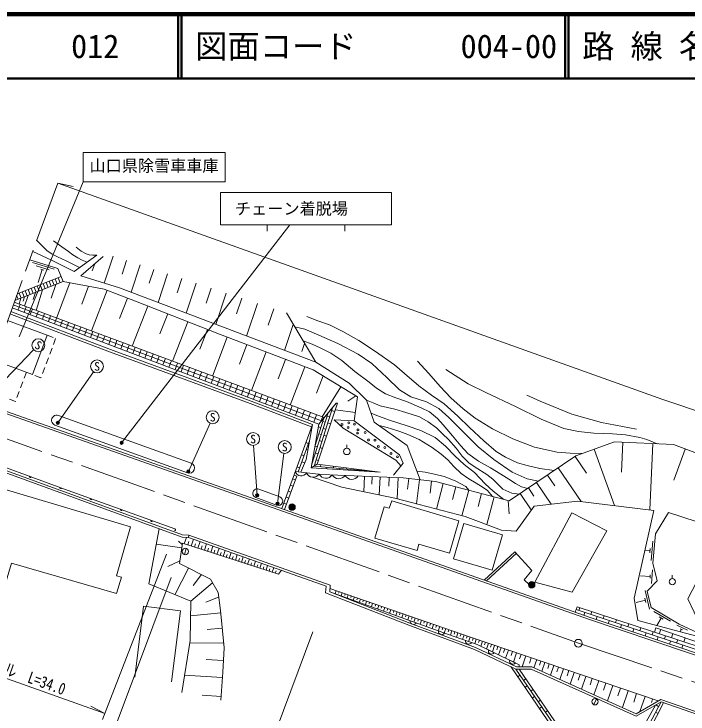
# Model space of a CAD drawing. Units: millimetres at full size, sheet at 1:1000; details may follow other scales. Extents: x 40000 to 680000, y 20000 to 380000.
# Drawn here: x 92290 to 196774, y 271454 to 380000 of the extents above; entities that cross this region are included whole.
import ezdxf
from ezdxf.enums import TextEntityAlignment as Align

# ---------------------------------------------------------------- set-up
doc = ezdxf.new("R2010")
doc.units = ezdxf.units.MM
doc.header["$LTSCALE"] = 1000
doc.linetypes.add('CHAIN', pattern=[18.5, 12, -1.5, 3.5, -1.5])
for name, color, linetype, lineweight in [('M-BGD', 7, 'Continuous', 13), ('M-BMK', 2, 'CHAIN', 13), ('M-BMK-HTXT', 7, 'Continuous', 13), ('M-BMK-SRVR', 3, 'Continuous', 13), ('M-STR-HTXT', 7, 'Continuous', 13), ('M-STR-STRC', 7, 'Continuous', 13), ('M-TTL', 2, 'Continuous', 140), ('M-TTL-LINE', 7, 'Continuous', 50)]:
    doc.layers.add(name, color=color, linetype=linetype, lineweight=lineweight)
doc.layers.add('M-TTL-TXT', color=7, linetype='Continuous')
doc.styles.add('ＭＳ ゴシック', font='')
doc.styles.get('ＭＳ ゴシック').set_extended_font_data('MS Gothic')

msp = doc.modelspace()

# ---------------------------------------------------------------- hatches: boundary and pattern name
at = {"layer": 'M-BGD'}
for points in [[(94692, 308316), (94973, 308212, -1)], [(99385, 306591), (99666, 306488, -1)], [(104088, 304894), (104370, 304793, -1)], [(134891, 303540, -1), (135891, 303540, -1)], [(108793, 303202), (109075, 303101, -0.41421), (108883, 303010, -0.41421)], [(113498, 301510), (113780, 301409, -0.41421), (113588, 301318, -0.41421)], [(172047, 291494, -1), (173047, 291494, -0.41421), (172547, 290994, -0.41421)]]:
    msp.add_hatch(color=256, dxfattribs=at).paths.add_polyline_path(points)
at = {"layer": 'M-STR-HTXT'}
for points in [[(99332, 316630, -0.41421), (99128, 316341, -0.41421), (98839, 316546, -0.41421), (99043, 316834, -0.41421)], [(109198, 313622, -0.41421), (109098, 313282, -0.41421), (108759, 313382, -1)], [(119553, 309155, -1), (119084, 308981, -0.41421), (119231, 309302, -0.41421)], [(130155, 305558, -1), (129825, 305183, -0.41421), (129802, 305536, -0.41421)], [(133344, 304227, -1), (132946, 303925, -1)]]:
    msp.add_hatch(color=256, dxfattribs=at).paths.add_polyline_path(points)

# ---------------------------------------------------------------- linework, layer by layer
at = {"layer": 'M-BGD'}
for p, q in [((107651, 342463), (106277, 338278)), ((98506, 340431), (95159, 341456)), ((97749, 340349), (95741, 340964)), ((104832, 341273), (104430, 340195)), ((109744, 341776), (109057, 339683)), ((111837, 341089), (110442, 336842)), ((96657, 340370), (96045, 338372)), ((96891, 340298), (96423, 340441)), ((113960, 340391), (113263, 338268)), ((92801, 336617), (99605, 339288)), ((98209, 338740), (98519, 337948)), ((98674, 338922), (98985, 338131)), ((99140, 339105), (99450, 338314)), ((116083, 339694), (114625, 335255)), ((118303, 338965), (117574, 336746)), ((92411, 335550), (99916, 338497)), ((95416, 337643), (95727, 336852)), ((95882, 337826), (96192, 337035)), ((96347, 338009), (96658, 337218)), ((96812, 338191), (97123, 337400)), ((97278, 338374), (97589, 337583)), ((97743, 338557), (98054, 337766)), ((98790, 338055), (98035, 335947)), ((100931, 338310), (98884, 332860)), ((103837, 337774), (102785, 334983)), ((120522, 338236), (118998, 333596)), ((93089, 336730), (93400, 335938)), ((93555, 336912), (93865, 336121)), ((94020, 337095), (94331, 336304)), ((94485, 337278), (94796, 336487)), ((94951, 337461), (95261, 336669)), ((95603, 336803), (95250, 335724)), ((96703, 337235), (95719, 334039)), ((106721, 337156), (104284, 330848)), ((122842, 337474), (122080, 335154)), ((125162, 336712), (123569, 331862)), ((92443, 335639), (92469, 335573)), ((92702, 336346), (92934, 335756)), ((93342, 335916), (93068, 335027)), ((93922, 336144), (93707, 335478)), ((94502, 336371), (93922, 334709)), ((109875, 335938), (108656, 332784)), ((127587, 335916), (126791, 333491)), ((139542, 316420), (92012, 334460)), ((139951, 316913), (92167, 334885)), ((140360, 317406), (92321, 335305)), ((92943, 334107), (93262, 334955)), ((93878, 333752), (94199, 334606)), ((113026, 334712), (110595, 328496)), ((130012, 335119), (128347, 330050)), ((94813, 333397), (95136, 334256)), ((95748, 333042), (96073, 333907)), ((96683, 332687), (97010, 333558)), ((116133, 333496), (114918, 330389)), ((132547, 334287), (131714, 331752)), ((139057, 325987), (134521, 333638)), ((97618, 332332), (97947, 333209)), ((98552, 331977), (98884, 332860)), ((99487, 331623), (99821, 332511)), ((100422, 331268), (100758, 332161)), ((119241, 332281), (116850, 326166)), ((101357, 330913), (101696, 331812)), ((102292, 330558), (102633, 331463)), ((103227, 330203), (103570, 331114)), ((122299, 331086), (121103, 328028)), ((135581, 331851), (134201, 327829)), ((97431, 330180), (98367, 329828)), ((104162, 329848), (104507, 330765)), ((105097, 329494), (105444, 330416)), ((106032, 329139), (106381, 330067)), ((98743, 329687), (98391, 328751)), ((106967, 328784), (107318, 329717)), ((107902, 328429), (108255, 329368)), ((108837, 328074), (109192, 329019)), ((125360, 329900), (123050, 323855)), ((137327, 328904), (136911, 327661)), ((98180, 328189), (97828, 327253)), ((109772, 327719), (110129, 328670)), ((110707, 327364), (111066, 328321)), ((111641, 327010), (112003, 327972)), ((128382, 328745), (127227, 325723)), ((112576, 326655), (112940, 327622)), ((113511, 326300), (113877, 327273)), ((114446, 325945), (114815, 326924)), ((131404, 327590), (129114, 321596)), ((97617, 326691), (97265, 325755)), ((115381, 325590), (115752, 326575)), ((116316, 325235), (116689, 326226)), ((117251, 324880), (117626, 325877)), ((134401, 326445), (133256, 323448)), ((97054, 325194), (96702, 324258)), ((118186, 324526), (118563, 325527)), ((119121, 324171), (119500, 325178)), ((120056, 323816), (120437, 324829)), ((137398, 325300), (135127, 319356)), ((94203, 324454), (93851, 323518)), ((96457, 323607), (95521, 323959)), ((96491, 323696), (96457, 323607)), ((120991, 323461), (121374, 324480)), ((121926, 323106), (122311, 324131)), ((122861, 322751), (123248, 323782)), ((140224, 323867), (139189, 321225)), ((93640, 322957), (93288, 322021)), ((123796, 322397), (124185, 323433)), ((124730, 322042), (125122, 323083)), ((125665, 321687), (126059, 322734)), ((126600, 321332), (126996, 322385)), ((93077, 321459), (92725, 320523)), ((127535, 320977), (127934, 322036)), ((128470, 320622), (128871, 321687)), ((129405, 320267), (129808, 321338)), ((142939, 322208), (140070, 317514)), ((92505, 319938), (91569, 320290)), ((130340, 319913), (130745, 320988)), ((131275, 319558), (131682, 320639)), ((132210, 319203), (132619, 320290)), ((145286, 320773), (144023, 319955)), ((92514, 319961), (92505, 319938)), ((133145, 318848), (133556, 319941)), ((134080, 318493), (134493, 319592)), ((135015, 318138), (135430, 319243)), ((135950, 317783), (136367, 318894)), ((136885, 317429), (137304, 318544)), ((137819, 317074), (138241, 318195)), ((138432, 310022), (140972, 318144)), ((138814, 309903), (141645, 318955)), ((141500, 318492), (141995, 318338)), ((145207, 318194), (142093, 318634)), ((99183, 317748), (119747, 310335)), ((138754, 316719), (139178, 317846)), ((138928, 312948), (140300, 317334)), ((139850, 316792), (140115, 317497)), ((140820, 317657), (141202, 317538)), ((98640, 316243), (119204, 308829)), ((133813, 303295), (138564, 316354)), ((139465, 315986), (139841, 315868)), ((140140, 316822), (140522, 316703)), ((140903, 316583), (141364, 316439)), ((138222, 315414), (138379, 315357)), ((139543, 314913), (139925, 314794)), ((140223, 315748), (140605, 315629)), ((139114, 314000), (139244, 313959)), ((139626, 313840), (140008, 313720)), ((140306, 314675), (140733, 314541)), ((136335, 308991), (138069, 313684)), ((137538, 313535), (137958, 313382)), ((138939, 313007), (139328, 312885)), ((139709, 312766), (140103, 312643)), ((143882, 312668), (143882, 313168)), ((186678, 313610), (186470, 308962)), ((191327, 313402), (190865, 303095)), ((136855, 311655), (137264, 311506)), ((137611, 312444), (137825, 312366)), ((139029, 311931), (139411, 311811)), ((182228, 312518), (185396, 303768)), ((196352, 312539), (194560, 307702)), ((136918, 310568), (137352, 310410)), ((138588, 311021), (138731, 310976)), ((139112, 310857), (139472, 310745)), ((179275, 311409), (181044, 308793)), ((136171, 309776), (136571, 309630)), ((138814, 309903), (149058, 308962)), ((139839, 310128), (139810, 309811)), ((140806, 309720), (140782, 309460)), ((141824, 309877), (141801, 309628)), ((142797, 309537), (142779, 309340)), ((143810, 309626), (143793, 309445)), ((145795, 309375), (145785, 309262)), ((176659, 309641), (180196, 304408)), ((94692, 308316), (94973, 308212)), ((134238, 303145), (136131, 308351)), ((136131, 308351), (135708, 308505)), ((144789, 309354), (144777, 309220)), ((146620, 308328), (146518, 305912)), ((146780, 309171), (146774, 309099)), ((147780, 309123), (147776, 309079)), ((147828, 308277), (147777, 307069)), ((148772, 308988), (148771, 308979)), ((174980, 308506), (176115, 306827)), ((135487, 307896), (135910, 307742)), ((149036, 308226), (148917, 305412)), ((150443, 308167), (150384, 306760)), ((151850, 308107), (151711, 304811)), ((153493, 307973), (153305, 306334)), ((155132, 307785), (154704, 304054)), ((156998, 307571), (156784, 305705)), ((173301, 307371), (175571, 304013)), ((99385, 306591), (99666, 306488)), ((130253, 306332), (133483, 305143)), ((135145, 306957), (135568, 306803)), ((158831, 307182), (157797, 303237)), ((160803, 306666), (160287, 304693)), ((162776, 306149), (161739, 302192)), ((172025, 306508), (172888, 305232)), ((129770, 305018), (132999, 303829)), ((134461, 305077), (134884, 304923)), ((134803, 306017), (135226, 305863)), ((164755, 305631), (164236, 303652)), ((166733, 305113), (165608, 300815)), ((170748, 305645), (172474, 303092)), ((104088, 304894), (104370, 304793)), ((134120, 304137), (134542, 303983)), ((168882, 304550), (169072, 302475)), ((108793, 303202), (109075, 303101)), ((113498, 301510), (113780, 301409)), ((118685, 297852), (119008, 298847)), ((119351, 298840), (119415, 299188)), ((119415, 299188), (141323, 291419)), ((119753, 297505), (120100, 298574)), ((118295, 297197), (114352, 297787)), ((118372, 297714), (117779, 298242)), ((119219, 297679), (119392, 298213)), ((120274, 297336), (120443, 297857)), ((120794, 297167), (121132, 298208)), ((121301, 297003), (121466, 297509)), ((121808, 296838), (122137, 297852)), ((122795, 296518), (123116, 297505)), ((191062, 295268), (191332, 298256)), ((118976, 297130), (118716, 296164)), ((122302, 296678), (122462, 297171)), ((123276, 296361), (123432, 296842)), ((123756, 296205), (124069, 297167)), ((124232, 296051), (124384, 296519)), ((124708, 295897), (125011, 296832)), ((125659, 295588), (125954, 296498)), ((170122, 296362), (165516, 292095)), ((190898, 296789), (190112, 296860)), ((190867, 296440), (190930, 297137)), ((125183, 295742), (125331, 296197)), ((126134, 295433), (126278, 295876)), ((126610, 295279), (126897, 296164)), ((127085, 295125), (127225, 295554)), ((127561, 294970), (127840, 295829)), ((128512, 294661), (128783, 295495)), ((117999, 295225), (116114, 294321)), ((128036, 294816), (128172, 295233)), ((128988, 294507), (129119, 294911)), ((129463, 294353), (129726, 295161)), ((129939, 294198), (130066, 294589)), ((130414, 294044), (130668, 294826)), ((130890, 293889), (131013, 294268)), ((131365, 293735), (131611, 294492)), ((119318, 294090), (117287, 290050)), ((121338, 293075), (120078, 291381)), ((131841, 293581), (131960, 293946)), ((132317, 293426), (132554, 294158)), ((132792, 293272), (132911, 293638)), ((191120, 291710), (191291, 293803)), ((190906, 292781), (189411, 292903)), ((190886, 292536), (190926, 293025)), ((194342, 292472), (194342, 292972)), ((123086, 291768), (119704, 288936)), ((142219, 290580), (142053, 290098)), ((142692, 290416), (142609, 290176)), ((143164, 290253), (142994, 289760)), ((143637, 290089), (143552, 289843)), ((144109, 289926), (143935, 289422)), ((190805, 287697), (190133, 290621)), ((124011, 289548), (122044, 288771)), ((144582, 289762), (144495, 289510)), ((145054, 289599), (144876, 289084)), ((145527, 289435), (145438, 289178)), ((145999, 289271), (145817, 288746)), ((146472, 289108), (146381, 288845)), ((146944, 288944), (146759, 288408)), ((147417, 288781), (147324, 288512)), ((190177, 289092), (188715, 288756)), ((190255, 288751), (190098, 289433)), ((147889, 288617), (147700, 288070)), ((148362, 288454), (148267, 288180)), ((148834, 288290), (148641, 287732)), ((149307, 288126), (149210, 287847)), ((149779, 287963), (149582, 287394)), ((150252, 287799), (150153, 287515)), ((179424, 287664), (206395, 278646)), ((179984, 287958), (179840, 287525)), ((124346, 287125), (119663, 286653)), ((150724, 287636), (150523, 287056)), ((151197, 287472), (151096, 287182)), ((151669, 287309), (151465, 286718)), ((152142, 287145), (152039, 286849)), ((152614, 286981), (152406, 286379)), ((153087, 286818), (152982, 286517)), ((153559, 286654), (153347, 286041)), ((180788, 287208), (180636, 286754)), ((181883, 287330), (181737, 286891)), ((182685, 286574), (182528, 286105)), ((183782, 286701), (183633, 286257)), ((194072, 285828), (191489, 287352)), ((154645, 285575), (153712, 285910)), ((154032, 286491), (153926, 286184)), ((154504, 286327), (154288, 285703)), ((154977, 286164), (154869, 285852)), ((155449, 286000), (155229, 285365)), ((155922, 285836), (155812, 285519)), ((156394, 285673), (156171, 285027)), ((156867, 285509), (156755, 285186)), ((184582, 285940), (184424, 285468)), ((185681, 286073), (185530, 285623)), ((192628, 286332), (191940, 285166)), ((192929, 286154), (192326, 286510)), ((124583, 284784), (122241, 284548)), ((157339, 285346), (157112, 284689)), ((157812, 285182), (157698, 284854)), ((158284, 285019), (158053, 284351)), ((158757, 284855), (158641, 284521)), ((159229, 284691), (158994, 284013)), ((159701, 284528), (159584, 284189)), ((186479, 285306), (186320, 284832)), ((187580, 285445), (187427, 284988)), ((188375, 284671), (188216, 284196)), ((189478, 284817), (189324, 284354)), ((192557, 284562), (192327, 283877)), ((196678, 284473), (195042, 285224)), ((195925, 284488), (195544, 284663)), ((195734, 284575), (195566, 284208)), ((159039, 283997), (158107, 284332)), ((160174, 284364), (159937, 283678)), ((160646, 284201), (160528, 283858)), ((161119, 284037), (160880, 283348)), ((161591, 283874), (161472, 283529)), ((162064, 283710), (161824, 283017)), ((162536, 283546), (162417, 283200)), ((163009, 283383), (162768, 282687)), ((190272, 284037), (190112, 283559)), ((191377, 284189), (191221, 283720)), ((191566, 284127), (205478, 279563)), ((192169, 283403), (192008, 282923)), ((193278, 283565), (193117, 283086)), ((194448, 283912), (194228, 283253)), ((124787, 282439), (119537, 282476)), ((163198, 282536), (162263, 282864)), ((163482, 283222), (163364, 282873)), ((163956, 283061), (163716, 282355)), ((164429, 282900), (164309, 282547)), ((164902, 282739), (164637, 281959)), ((165376, 282578), (165243, 282188)), ((165849, 282417), (165545, 281523)), ((166323, 282257), (166171, 281809)), ((194066, 282769), (193904, 282287)), ((195178, 282942), (195014, 282452)), ((196340, 283262), (196128, 282630)), ((166730, 280953), (165837, 281383)), ((166796, 282096), (166453, 281086)), ((167301, 281924), (167129, 281420)), ((167806, 281753), (167421, 280621)), ((168371, 281561), (168179, 280995)), ((168937, 281368), (168506, 280100)), ((169571, 281153), (169356, 280519)), ((195962, 282134), (195801, 281650)), ((170206, 280937), (169723, 279515)), ((170917, 280696), (170675, 279985)), ((171628, 280454), (171055, 278767)), ((172471, 280168), (172185, 279324)), ((124740, 279771), (122070, 279920)), ((170031, 279367), (169138, 279796)), ((173315, 279881), (172887, 278621)), ((173945, 279667), (173731, 279037)), ((174575, 279453), (174106, 278072)), ((175266, 279218), (175031, 278528)), ((175956, 278984), (175442, 277470)), ((170167, 278315), (170317, 278417)), ((176713, 278727), (176456, 277970)), ((177469, 278469), (176906, 276811)), ((178298, 278188), (178017, 277359)), ((179127, 277906), (178510, 276089)), ((124584, 277102), (118741, 277476)), ((170360, 277234), (170733, 277490)), ((171298, 276665), (171626, 276890)), ((180036, 277598), (179727, 276689)), ((180944, 277289), (180268, 275298)), ((181940, 276951), (181601, 275955)), ((171490, 275584), (171863, 275840)), ((182935, 276613), (182194, 274431)), ((184025, 276242), (183655, 275151)), ((185116, 275872), (184304, 273482)), ((172428, 275015), (172756, 275240)), ((186311, 275466), (185905, 274271)), ((187506, 275060), (186616, 272441)), ((124398, 274181), (121476, 274367)), ((172620, 273934), (172993, 274190)), ((173559, 273365), (173887, 273590)), ((182566, 273816), (182154, 272905)), ((188815, 274615), (188370, 273305)), ((190125, 274170), (189331, 271835)), ((191292, 273773), (191118, 273261)), ((192563, 273712), (229399, 260905)), ((173751, 272285), (174124, 272540)), ((192600, 273329), (180896, 251459)), ((181520, 251221), (192990, 273193)), ((192220, 272619), (191770, 272860)), ((174689, 271715), (175017, 271940)), ((192125, 271536), (191748, 271737))]:
    msp.add_line(p, q, dxfattribs=at)
for points in [[(102432, 340668), (101492, 341142), (100375, 341710), (99013, 342349), (98216, 342776), (97393, 343336), (96697, 344008), (95819, 344858)], [(98388, 344851), (99699, 343902), (100712, 343164), (101427, 342648), (102164, 342173), (102840, 341846), (103612, 341514)], [(105108, 342585), (101623, 340090), (98119, 341834), (95204, 343178)], [(105108, 342585), (104496, 342587), (103925, 342649), (103464, 342789), (102678, 343244), (101952, 343821)], [(155272, 307769), (153220, 313074), (148128, 316733), (146920, 320141), (144261, 322759), (139057, 325987), (108622, 337533), (102671, 339424), (106119, 342375)], [(94736, 341900), (99105, 340561), (99916, 338497), (106288, 337323), (111117, 335458), (124134, 330368), (138685, 324808), (145548, 320612), (145028, 316929)], [(138427, 315978), (128913, 319587), (119097, 323217), (107086, 327604), (91660, 333499)], [(138564, 316354), (129054, 319962), (119234, 323593), (107226, 327978), (91797, 333875)], [(91290, 332488), (97431, 330180), (95146, 324100), (90992, 325661)], [(176017, 309207), (173826, 309530), (171843, 309982), (170346, 310422), (168500, 311288), (167017, 312181), (165120, 313802), (162908, 315875), (161099, 317647), (158988, 319557), (157016, 320889), (155055, 322334), (152846, 324254), (151251, 325585), (148325, 327680), (145738, 329391), (143252, 330771), (141218, 331787), (139398, 332440), (137665, 333117)], [(173591, 307567), (171860, 307902), (169542, 308972), (166656, 310937), (164221, 312880), (161927, 315224), (159722, 317453), (158169, 318828), (156214, 319877), (153833, 320658), (152042, 321718), (150062, 323635), (147769, 325813), (145626, 327263), (142499, 328901), (139551, 330224), (137395, 331144), (135805, 331472)], [(171924, 306440), (170967, 306699), (170044, 307205), (169020, 307849), (167755, 308658), (166159, 309622), (164275, 310683), (162666, 311836), (161566, 313037), (160262, 314570), (158845, 316301), (157933, 317290), (156681, 318315), (155416, 318934), (153140, 319894), (151482, 320466), (149888, 321110), (148510, 321957), (147345, 322934), (145145, 324589), (143095, 326248), (141413, 327398), (139769, 328258), (138529, 328814), (137093, 329300)], [(180359, 311841), (178486, 311888), (176467, 312050), (172953, 312822), (169634, 314108), (166491, 315654), (163797, 317313), (161913, 318759), (160030, 320493), (158346, 322227), (156601, 324245), (154844, 326150)], [(192013, 313371), (190398, 314025), (189289, 314342), (187092, 314718), (185073, 314916), (182183, 315014), (179802, 315235), (177525, 315749), (174022, 317173), (170058, 319118), (165446, 321313), (162714, 322658), (159210, 324854)], [(188792, 315620), (183368, 316665), (178773, 317946), (173842, 319956), (171811, 320902)], [(86568, 319593), (127175, 305269), (181327, 286138), (212052, 275827)], [(86688, 319922), (127292, 305599), (181441, 286469), (212163, 276159)], [(170579, 305531), (169468, 305700), (168080, 306311), (166525, 307853), (165594, 308606), (163798, 309739), (162802, 310403), (161757, 311410), (160814, 312672), (159629, 314024), (158699, 314915), (157781, 315846), (156519, 316739), (155168, 317541), (153015, 318230), (151308, 318701), (149053, 319261), (147945, 319719), (146920, 320141)], [(168205, 304727), (166546, 306029), (165306, 307166), (163657, 308917), (162082, 310148), (160624, 311502), (159191, 312962), (157567, 314316), (155354, 315391), (153065, 316171), (150636, 316963), (148795, 317614), (147643, 318100)], [(141915, 317060), (145028, 316929), (152040, 311636), (152635, 310347), (151137, 308466)], [(152285, 309908), (151465, 310834), (143333, 315785), (141915, 317060)], [(138564, 316354), (137559, 310928), (136768, 308946)], [(166450, 305187), (165703, 306114), (165021, 306563), (163955, 307228), (162824, 307941), (161628, 308770), (160473, 309836), (159542, 310888), (158499, 311721), (157110, 312783), (155104, 314002), (153354, 314781), (152111, 315238), (150812, 315670), (150162, 315903), (148901, 316178)], [(208479, 300545), (207345, 307357), (204728, 309436), (194544, 313257), (185402, 313667), (179402, 311495), (169059, 304503), (157618, 307500), (152597, 308076), (139965, 308609), (135902, 309037)], [(83625, 311554), (84868, 311449), (118429, 299211), (119415, 299188)], [(117246, 300162), (100139, 306314), (85446, 311713)], [(83500, 311214), (84791, 311104), (118363, 298862), (119351, 298840), (140682, 291275), (140585, 290260), (153503, 285215), (163672, 281432), (170097, 278417), (172486, 278417), (188754, 271095), (192600, 273329), (229255, 260585)], [(138338, 309608), (149058, 308962), (139290, 310198)], [(162810, 306140), (162339, 306745), (160665, 307626), (158978, 308262), (157473, 308651), (156033, 308936), (154759, 309095)], [(138558, 308182), (143106, 306624), (151325, 304909), (155085, 303957), (162232, 302061), (167872, 299979), (170161, 299786), (172904, 303707), (179621, 304478), (191500, 303017), (188435, 289422), (189020, 285938), (199712, 283112)], [(202711, 281073), (199712, 283112), (196760, 289320), (198830, 293292), (198016, 301324), (193730, 302700), (191736, 299394), (191323, 294823), (192003, 292114), (190470, 290495), (191053, 287958), (195425, 285378), (199531, 283493)], [(114795, 300163), (113201, 291618), (119704, 288936), (119595, 282844), (118314, 274795)], [(124362, 273620), (124638, 277952), (124848, 281717), (124625, 284359), (124306, 287525), (123949, 290307), (122726, 292378), (117934, 294786), (118406, 297942), (133268, 293117), (133752, 293733)], [(172190, 291508), (171400, 292244), (172589, 293698), (169918, 296582), (165196, 292208)], [(141323, 291419), (141226, 290395), (153628, 285542), (163808, 281755), (170175, 278767), (172561, 278767), (188733, 271488), (192563, 273712)], [(141274, 290907), (163057, 283366), (192160, 273478)], [(141226, 290395), (159497, 283832), (164077, 282228), (170579, 279104), (170579, 278767)], [(111003, 277153), (112384, 288182), (118092, 287467), (116708, 276419)], [(204626, 280415), (191804, 284821), (191566, 284127), (179575, 288093), (179272, 287236)], [(185868, 262110), (177491, 266826), (169289, 278796)], [(186073, 262514), (177805, 267168), (170097, 278417)], [(186253, 262869), (178080, 267469), (170579, 278417)], [(180572, 251682), (187198, 264730), (191760, 272841)]]:
    msp.add_lwpolyline(points, dxfattribs=at)
for points in [[(138338, 309608), (139290, 310198), (142424, 319628), (142236, 319666), (139542, 316420)], [(84297, 308205), (79469, 292071), (90109, 288888), (91897, 294866), (108203, 290152), (108931, 292670), (108196, 292882), (110352, 300460)], [(150849, 304529), (161266, 301428), (159796, 296407), (155064, 297792), (154780, 296822), (148247, 298734), (149669, 303590), (150473, 303347)], [(173056, 291881), (178774, 302646), (184200, 299845), (178835, 290333)], [(160400, 295511), (166412, 293738), (168032, 299231), (162020, 301003)]]:
    msp.add_lwpolyline(points, close=True, dxfattribs=at)
for centre, radius in [((143134, 316332), 150), ((144070, 315868), 150), ((144199, 316591), 150), ((145052, 316400), 150), ((145562, 315023), 150), ((145615, 315518), 150), ((146734, 315100), 150), ((147237, 313941), 150), ((148250, 313926), 150), ((143882, 312168), 500), ((148768, 312928), 150), ((149765, 312799), 150), ((150733, 311853), 150), ((151730, 311355), 150), ((135391, 303540), 500), ((118846, 296647), 500), ((172547, 291494), 500), ((194342, 291972), 500), ((182360, 273361), 500)]:
    msp.add_circle(centre, radius, dxfattribs=at)
for centre, radius, start, end in [((98912, 316996), 800, 70.17452, 250.17452), ((119475, 309582), 800, 250.17452, 70.17452), ((94832, 308264), 150, 159.82725, 339.82725), ((136801, 309313), 941, 197.08775, 330.88517), ((138680, 309336), 1160, 204.47165, 323.50127), ((140650, 309193), 1174, 207.80273, 326.09905), ((142648, 309085), 1160, 208.06858, 327.0982), ((144647, 309001), 1160, 208.06858, 327.0982), ((99526, 306540), 150, 159.82725, 339.82725), ((130011, 305675), 700, 69.78486, 249.78486), ((133241, 304486), 700, 249.78486, 69.78486), ((104229, 304844), 150, 160.21988, 340.21988), ((108934, 303151), 150, 160.21988, 340.21988), ((113639, 301459), 150, 160.21988, 340.21988), ((117196, 300021), 150, 250.21988, 70.21988), ((154211, 285835), 505, 171.41365, 329.07184), ((158606, 284256), 505, 171.41365, 329.07184), ((162763, 282792), 505, 171.86721, 329.5254), ((166326, 281256), 505, 165.50488, 323.16307), ((169626, 279670), 505, 165.50488, 323.16307)]:
    msp.add_arc(centre, radius, start, end, dxfattribs=at)
at = {"layer": 'M-BMK'}
msp.add_line((70355, 275315), (99083, 353772), dxfattribs=at)
msp.add_lwpolyline([(85329, 316210), (179777, 282432), (234600, 264004)], dxfattribs=at)
at = {"layer": 'M-BMK-HTXT'}
msp.add_lwpolyline([(103000, 354000), (125000, 354000), (125000, 358500), (103000, 358500)], close=True, dxfattribs=at)
at = {"layer": 'M-BMK-SRVR'}
msp.add_circle((179777, 282432), 600, dxfattribs=at)
at = {"layer": 'M-STR-HTXT'}
for p, q in [((103000, 354000), (93089, 329936)), ((99083, 353772), (101485, 353265)), ((108979, 313502), (135060, 347317)), ((87604, 319861), (95332, 327949)), ((99085, 316588), (104593, 324530)), ((119318, 309068), (122676, 316562)), ((129990, 305371), (129430, 313097)), ((133145, 304076), (134133, 311861)), ((106004, 270611), (115934, 296253)), ((116679, 292634), (108139, 269830)), ((138631, 284210), (130269, 261769)), ((74259, 282998), (106356, 271519)), ((106356, 271519), (104182, 272659))]:
    msp.add_line(p, q, dxfattribs=at)
msp.add_lwpolyline([(99083, 353772), (192885, 320225), (247345, 301919)], dxfattribs=at)
for centre in [(99085, 316588), (108979, 313502), (119318, 309068), (129990, 305371), (133145, 304076)]:
    msp.add_circle(centre, 250, dxfattribs=at)
at = {"layer": 'M-STR-STRC'}
for p, q in [((124304, 352317), (150804, 352317)), ((124304, 347317), (124304, 352317)), ((150804, 347317), (150804, 352317)), ((124304, 347317), (150804, 347317)), ((131554, 347317), (131554, 346317)), ((143554, 347317), (143554, 346317))]:
    msp.add_line(p, q, dxfattribs=at)
for centre in [(96060, 328634), (105163, 325352), (123085, 317474), (129357, 314094), (134259, 312853)]:
    msp.add_circle(centre, 1000, dxfattribs=at)
at = {"layer": 'M-TTL'}
msp.add_line((680000, 380000), (40000, 380000), dxfattribs=at)
at = {"layer": 'M-TTL-LINE'}
for p, q in [((117750, 380000), (117750, 370000)), ((118250, 380000), (118250, 370000)), ((177750, 380000), (177750, 370000)), ((178250, 380000), (178250, 370000)), ((40000, 370000), (680000, 370000))]:
    msp.add_line(p, q, dxfattribs=at)

# ---------------------------------------------------------------- texts
at = {"layer": 'M-BMK-HTXT', "style": 'ＭＳ ゴシック'}
msp.add_text('山口県除雪車車庫', height=1833, dxfattribs=at).set_placement((104000, 355000), align=Align.BOTTOM_LEFT)
at = {"layer": 'M-STR-HTXT', "style": 'ＭＳ ゴシック', "width": 0.8}
msp.add_text('ガードレール\u3000L=34.0', height=1833, rotation=340.321, dxfattribs=at).set_placement((90290, 277210), align=Align.BOTTOM_CENTER)
at = {"layer": 'M-STR-STRC', "style": 'ＭＳ ゴシック'}
msp.add_text('チェーン着脱場', height=1833, dxfattribs=at).set_placement((126556, 349817), align=Align.MIDDLE_LEFT)
msp.add_text('S', height=1320, rotation=332.368, dxfattribs=at).set_placement((96060, 328634), align=Align.MIDDLE_CENTER)
for p in [(105163, 325352), (123085, 317474), (129357, 314094), (134259, 312853)]:
    msp.add_text('S', height=1320, dxfattribs=at).set_placement(p, align=Align.MIDDLE_CENTER)
at = {"layer": 'M-TTL-TXT', "style": 'ＭＳ ゴシック'}
for s, p in [('012', (101142, 375000)), ('図面コード', (120380, 375000)), ('004-00', (161521, 375000)), ('路 線 名', (180380, 375000))]:
    msp.add_text(s, height=3666, dxfattribs=at).set_placement(p, align=Align.MIDDLE_LEFT)

doc.saveas('drawing.dxf')
